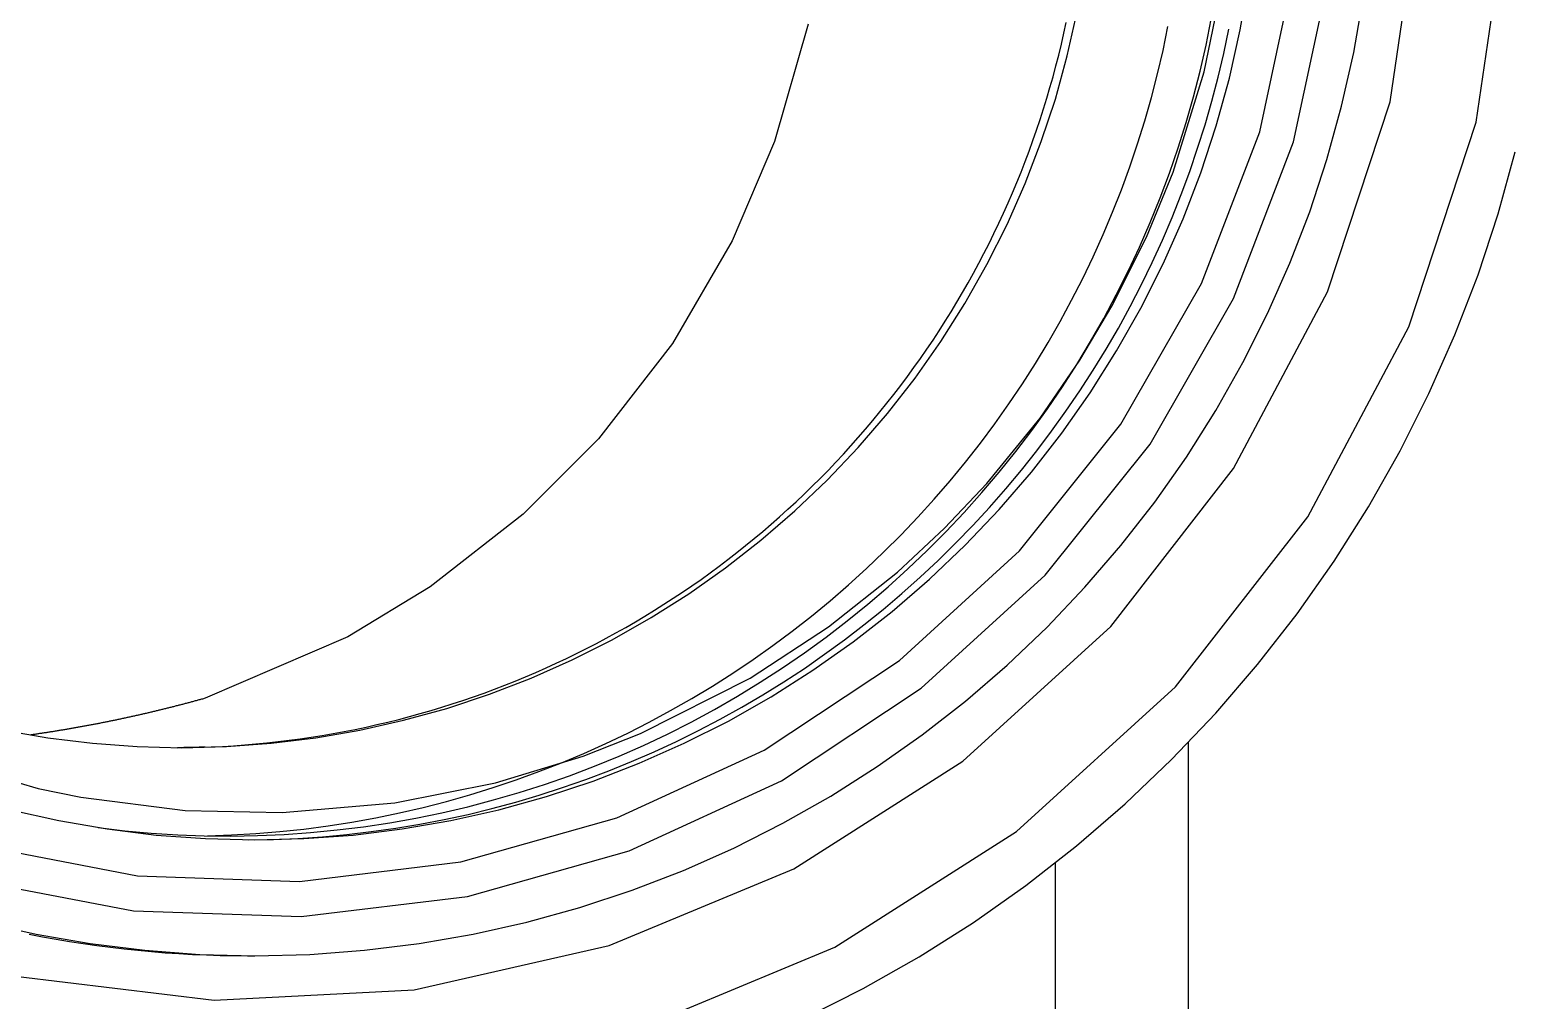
# Model space of a CAD drawing. Header units: millimetres. Extents: x -1292 to 2253, y 326 to 453.
# Drawn here: x 2097.41989 to 2097.45827, y 357.06936 to 357.09449 of the extents above; entities that cross this region are included whole.
import ezdxf

# ---------------------------------------------------------------- set-up
doc = ezdxf.new("R2010")
doc.units = ezdxf.units.MM
doc.header["$LTSCALE"] = 0.5
doc.layers.add('Esgoto', color=5, linetype='ByLayer')

msp = doc.modelspace()

# ---------------------------------------------------------------- linework, layer by layer
at = {"layer": 'Esgoto', "color": 2}
for p, q in [((2097.455129, 357.092623), (2097.455883, 357.09775)), ((2097.457356, 357.092097), (2097.458167, 357.097613)), ((2097.451749, 357.091846), (2097.452628, 357.095956)), ((2097.450308, 357.093399), (2097.450744, 357.095519)), ((2097.451245, 357.094483), (2097.451463, 357.095743)), ((2097.452624, 357.091586), (2097.453533, 357.095834)), ((2097.454184, 357.093898), (2097.454428, 357.095303)), ((2097.446766, 357.093815), (2097.44702, 357.094949)), ((2097.450359, 357.094091), (2097.450496, 357.094767)), ((2097.440053, 357.094636), (2097.439186, 357.091592)), ((2097.446612, 357.094115), (2097.446677, 357.094397)), ((2097.446677, 357.094397), (2097.446738, 357.09468)), ((2097.449246, 357.093956), (2097.449374, 357.094571)), ((2097.450818, 357.093878), (2097.45095, 357.094501)), ((2097.450965, 357.093236), (2097.451245, 357.094483)), ((2097.446544, 357.093834), (2097.446612, 357.094115)), ((2097.450205, 357.093419), (2097.450359, 357.094091)), ((2097.446457, 357.092696), (2097.446766, 357.093815)), ((2097.446472, 357.093553), (2097.446544, 357.093834)), ((2097.449103, 357.093345), (2097.449246, 357.093956)), ((2097.450672, 357.093258), (2097.450818, 357.093878)), ((2097.453872, 357.092507), (2097.454184, 357.093898)), ((2097.446318, 357.092995), (2097.446397, 357.093274)), ((2097.446397, 357.093274), (2097.446472, 357.093553)), ((2097.448945, 357.092737), (2097.449103, 357.093345)), ((2097.449506, 357.090799), (2097.450308, 357.093399)), ((2097.450033, 357.092752), (2097.450205, 357.093419)), ((2097.45051, 357.092642), (2097.450672, 357.093258)), ((2097.450624, 357.092003), (2097.450965, 357.093236)), ((2097.446236, 357.092718), (2097.446318, 357.092995)), ((2097.446062, 357.092165), (2097.446151, 357.092441)), ((2097.446093, 357.091593), (2097.446457, 357.092696)), ((2097.446151, 357.092441), (2097.446236, 357.092718)), ((2097.448773, 357.092133), (2097.448945, 357.092737)), ((2097.449844, 357.092089), (2097.450033, 357.092752)), ((2097.450334, 357.09203), (2097.45051, 357.092642)), ((2097.453492, 357.091132), (2097.453872, 357.092507)), ((2097.45351, 357.0877), (2097.455129, 357.092623)), ((2097.44597, 357.091891), (2097.446062, 357.092165)), ((2097.448586, 357.091533), (2097.448773, 357.092133)), ((2097.449636, 357.091431), (2097.449844, 357.092089)), ((2097.455615, 357.086802), (2097.457356, 357.092097)), ((2097.445875, 357.091618), (2097.44597, 357.091891)), ((2097.450142, 357.091422), (2097.450334, 357.09203)), ((2097.450223, 357.090789), (2097.450624, 357.092003)), ((2097.450246, 357.087921), (2097.451749, 357.091846)), ((2097.439186, 357.091592), (2097.438089, 357.089028)), ((2097.445674, 357.091075), (2097.445776, 357.091346)), ((2097.445675, 357.090509), (2097.446093, 357.091593)), ((2097.445776, 357.091346), (2097.445875, 357.091618)), ((2097.448384, 357.090938), (2097.448586, 357.091533)), ((2097.449412, 357.09078), (2097.449636, 357.091431)), ((2097.449936, 357.090819), (2097.450142, 357.091422)), ((2097.45107, 357.08753), (2097.452624, 357.091586)), ((2097.457926, 357.089725), (2097.458369, 357.091328)), ((2097.445568, 357.090805), (2097.445674, 357.091075)), ((2097.448168, 357.090348), (2097.448384, 357.090938)), ((2097.453045, 357.089779), (2097.453492, 357.091132)), ((2097.445205, 357.089447), (2097.445675, 357.090509)), ((2097.445348, 357.09027), (2097.44546, 357.090537)), ((2097.44546, 357.090537), (2097.445568, 357.090805)), ((2097.448818, 357.08912), (2097.449506, 357.090799)), ((2097.44917, 357.090134), (2097.449412, 357.09078)), ((2097.449715, 357.090222), (2097.449936, 357.090819)), ((2097.449764, 357.089596), (2097.450223, 357.090789)), ((2097.445232, 357.090005), (2097.445348, 357.09027)), ((2097.447938, 357.089764), (2097.448168, 357.090348)), ((2097.448911, 357.089495), (2097.44917, 357.090134)), ((2097.449479, 357.08963), (2097.449715, 357.090222)), ((2097.444992, 357.089478), (2097.445114, 357.089741)), ((2097.445114, 357.089741), (2097.445232, 357.090005)), ((2097.447694, 357.089185), (2097.447938, 357.089764)), ((2097.452533, 357.088448), (2097.453045, 357.089779)), ((2097.444683, 357.08841), (2097.445205, 357.089447)), ((2097.444867, 357.089217), (2097.444992, 357.089478)), ((2097.448635, 357.088863), (2097.448911, 357.089495)), ((2097.449229, 357.089044), (2097.449479, 357.08963)), ((2097.449246, 357.088427), (2097.449764, 357.089596)), ((2097.457405, 357.088145), (2097.457926, 357.089725)), ((2097.438089, 357.089028), (2097.436538, 357.08637)), ((2097.444739, 357.088957), (2097.444867, 357.089217)), ((2097.447436, 357.088613), (2097.447694, 357.089185)), ((2097.447923, 357.087334), (2097.448818, 357.08912)), ((2097.448965, 357.088465), (2097.449229, 357.089044)), ((2097.444474, 357.088443), (2097.444608, 357.0887)), ((2097.444608, 357.0887), (2097.444739, 357.088957)), ((2097.447165, 357.088046), (2097.447436, 357.088613)), ((2097.448343, 357.088239), (2097.448635, 357.088863)), ((2097.444111, 357.087399), (2097.444683, 357.08841)), ((2097.444336, 357.088189), (2097.444474, 357.088443)), ((2097.448034, 357.087623), (2097.448343, 357.088239)), ((2097.448672, 357.087285), (2097.449246, 357.088427)), ((2097.448687, 357.087892), (2097.448965, 357.088465)), ((2097.451955, 357.087145), (2097.452533, 357.088448)), ((2097.444052, 357.087684), (2097.444196, 357.087936)), ((2097.444196, 357.087936), (2097.444336, 357.088189)), ((2097.446879, 357.087487), (2097.447165, 357.088046)), ((2097.448155, 357.084275), (2097.450246, 357.087921)), ((2097.448395, 357.087326), (2097.448687, 357.087892)), ((2097.456806, 357.086592), (2097.457405, 357.088145)), ((2097.443756, 357.087187), (2097.443905, 357.087435)), ((2097.443905, 357.087435), (2097.444052, 357.087684)), ((2097.446581, 357.086935), (2097.446879, 357.087487)), ((2097.447709, 357.087015), (2097.448034, 357.087623)), ((2097.448909, 357.083761), (2097.45107, 357.08753)), ((2097.451075, 357.083126), (2097.45351, 357.0877)), ((2097.44349, 357.086418), (2097.444111, 357.087399)), ((2097.443603, 357.086942), (2097.443756, 357.087187)), ((2097.44709, 357.085931), (2097.447923, 357.087334)), ((2097.448042, 357.086173), (2097.448672, 357.087285)), ((2097.448089, 357.086767), (2097.448395, 357.087326)), ((2097.451315, 357.085871), (2097.451955, 357.087145)), ((2097.443288, 357.086456), (2097.443447, 357.086698)), ((2097.443447, 357.086698), (2097.443603, 357.086942)), ((2097.446268, 357.08639), (2097.446581, 357.086935)), ((2097.447368, 357.086416), (2097.447709, 357.087015)), ((2097.447769, 357.086216), (2097.448089, 357.086767)), ((2097.452995, 357.081881), (2097.455615, 357.086802)), ((2097.436538, 357.08637), (2097.434622, 357.0839)), ((2097.442822, 357.085468), (2097.44349, 357.086418)), ((2097.443127, 357.086216), (2097.443288, 357.086456)), ((2097.445943, 357.085852), (2097.446268, 357.08639)), ((2097.447011, 357.085826), (2097.447368, 357.086416)), ((2097.456133, 357.085071), (2097.456806, 357.086592)), ((2097.442795, 357.085742), (2097.442962, 357.085978)), ((2097.442962, 357.085978), (2097.443127, 357.086216)), ((2097.44606, 357.084437), (2097.44709, 357.085931)), ((2097.447359, 357.085093), (2097.448042, 357.086173)), ((2097.447437, 357.085673), (2097.447769, 357.086216)), ((2097.442624, 357.085508), (2097.442795, 357.085742)), ((2097.445605, 357.085323), (2097.445943, 357.085852)), ((2097.446639, 357.085246), (2097.447011, 357.085826)), ((2097.447091, 357.085138), (2097.447437, 357.085673)), ((2097.450613, 357.08463), (2097.451315, 357.085871)), ((2097.442108, 357.084553), (2097.442822, 357.085468)), ((2097.442275, 357.085046), (2097.442451, 357.085276)), ((2097.442451, 357.085276), (2097.442624, 357.085508)), ((2097.445255, 357.084802), (2097.445605, 357.085323)), ((2097.446251, 357.084677), (2097.446639, 357.085246)), ((2097.446732, 357.084612), (2097.447091, 357.085138)), ((2097.441915, 357.084594), (2097.442096, 357.084819)), ((2097.442096, 357.084819), (2097.442275, 357.085046)), ((2097.444891, 357.08429), (2097.445255, 357.084802)), ((2097.446623, 357.084047), (2097.447359, 357.085093)), ((2097.455385, 357.083585), (2097.456133, 357.085071)), ((2097.44135, 357.083673), (2097.442108, 357.084553)), ((2097.441543, 357.08415), (2097.44173, 357.084371)), ((2097.44173, 357.084371), (2097.441915, 357.084594)), ((2097.444681, 357.08274), (2097.44606, 357.084437)), ((2097.445849, 357.084117), (2097.446251, 357.084677)), ((2097.44636, 357.084095), (2097.446732, 357.084612)), ((2097.449851, 357.083426), (2097.450613, 357.08463)), ((2097.441354, 357.083931), (2097.441543, 357.08415)), ((2097.444516, 357.083787), (2097.444891, 357.08429)), ((2097.445431, 357.083569), (2097.445849, 357.084117)), ((2097.445526, 357.080996), (2097.448155, 357.084275)), ((2097.445837, 357.083039), (2097.446623, 357.084047)), ((2097.445976, 357.083587), (2097.44636, 357.084095)), ((2097.434622, 357.0839), (2097.432671, 357.081947)), ((2097.44055, 357.082832), (2097.44135, 357.083673)), ((2097.440966, 357.083501), (2097.441161, 357.083715)), ((2097.441161, 357.083715), (2097.441354, 357.083931)), ((2097.444128, 357.083293), (2097.444516, 357.083787)), ((2097.446192, 357.080372), (2097.448909, 357.083761)), ((2097.440569, 357.083081), (2097.440769, 357.08329)), ((2097.440769, 357.08329), (2097.440966, 357.083501)), ((2097.443729, 357.082808), (2097.444128, 357.083293)), ((2097.445, 357.083032), (2097.445431, 357.083569)), ((2097.445579, 357.083089), (2097.445976, 357.083587)), ((2097.44903, 357.08226), (2097.449851, 357.083426)), ((2097.454566, 357.082137), (2097.455385, 357.083585)), ((2097.43971, 357.082031), (2097.44055, 357.082832)), ((2097.440161, 357.082671), (2097.440366, 357.082875)), ((2097.440366, 357.082875), (2097.440569, 357.083081)), ((2097.444554, 357.082506), (2097.445, 357.083032)), ((2097.445003, 357.082071), (2097.445837, 357.083039)), ((2097.445171, 357.0826), (2097.445579, 357.083089)), ((2097.447893, 357.079036), (2097.451075, 357.083126)), ((2097.439743, 357.082271), (2097.439953, 357.082469)), ((2097.439953, 357.082469), (2097.440161, 357.082671)), ((2097.443318, 357.082333), (2097.443729, 357.082808)), ((2097.443587, 357.081583), (2097.444681, 357.08274)), ((2097.444094, 357.081993), (2097.444554, 357.082506)), ((2097.44475, 357.082122), (2097.445171, 357.0826)), ((2097.439315, 357.081881), (2097.43953, 357.082074)), ((2097.43953, 357.082074), (2097.439743, 357.082271)), ((2097.442896, 357.081869), (2097.443318, 357.082333)), ((2097.444122, 357.081145), (2097.445003, 357.082071)), ((2097.444318, 357.081654), (2097.44475, 357.082122)), ((2097.448154, 357.081136), (2097.44903, 357.08226)), ((2097.453677, 357.080731), (2097.454566, 357.082137)), ((2097.432671, 357.081947), (2097.430265, 357.080069)), ((2097.438831, 357.081272), (2097.43971, 357.082031)), ((2097.438878, 357.081501), (2097.439098, 357.08169)), ((2097.439098, 357.08169), (2097.439315, 357.081881)), ((2097.442462, 357.081415), (2097.442896, 357.081869)), ((2097.443621, 357.081492), (2097.444094, 357.081993)), ((2097.449572, 357.077481), (2097.452995, 357.081881)), ((2097.438432, 357.081133), (2097.438657, 357.081316)), ((2097.438657, 357.081316), (2097.438878, 357.081501)), ((2097.442018, 357.080971), (2097.442462, 357.081415)), ((2097.442368, 357.080449), (2097.443587, 357.081583)), ((2097.443135, 357.081003), (2097.443621, 357.081492)), ((2097.443875, 357.081197), (2097.444318, 357.081654)), ((2097.437916, 357.080558), (2097.438831, 357.081272)), ((2097.437978, 357.080775), (2097.438206, 357.080953)), ((2097.438206, 357.080953), (2097.438432, 357.081133)), ((2097.441563, 357.080538), (2097.442018, 357.080971)), ((2097.442423, 357.078161), (2097.445526, 357.080996)), ((2097.442636, 357.080528), (2097.443135, 357.081003)), ((2097.443197, 357.080263), (2097.444122, 357.081145)), ((2097.443421, 357.080751), (2097.443875, 357.081197)), ((2097.447224, 357.080056), (2097.448154, 357.081136)), ((2097.436968, 357.079889), (2097.437916, 357.080558)), ((2097.437514, 357.080429), (2097.437747, 357.080601)), ((2097.437747, 357.080601), (2097.437978, 357.080775)), ((2097.441098, 357.080117), (2097.441563, 357.080538)), ((2097.442124, 357.080066), (2097.442636, 357.080528)), ((2097.442956, 357.080316), (2097.443421, 357.080751)), ((2097.45272, 357.079371), (2097.453677, 357.080731)), ((2097.437042, 357.080094), (2097.437279, 357.08026)), ((2097.437279, 357.08026), (2097.437514, 357.080429)), ((2097.440583, 357.07903), (2097.442368, 357.080449)), ((2097.44223, 357.079428), (2097.443197, 357.080263)), ((2097.44248, 357.079892), (2097.442956, 357.080316)), ((2097.442984, 357.077442), (2097.446192, 357.080372)), ((2097.430265, 357.080069), (2097.428132, 357.078775)), ((2097.435987, 357.079268), (2097.436968, 357.079889)), ((2097.43632, 357.079614), (2097.436562, 357.079771)), ((2097.436562, 357.079771), (2097.436803, 357.079931)), ((2097.436803, 357.079931), (2097.437042, 357.080094)), ((2097.440622, 357.079707), (2097.441098, 357.080117)), ((2097.441601, 357.079618), (2097.442124, 357.080066)), ((2097.441995, 357.079481), (2097.44248, 357.079892)), ((2097.446241, 357.079024), (2097.447224, 357.080056)), ((2097.435828, 357.079309), (2097.436075, 357.07946)), ((2097.436075, 357.07946), (2097.43632, 357.079614)), ((2097.440137, 357.079308), (2097.440622, 357.079707)), ((2097.441065, 357.079184), (2097.441601, 357.079618)), ((2097.441223, 357.078642), (2097.44223, 357.079428)), ((2097.441499, 357.079081), (2097.441995, 357.079481)), ((2097.434978, 357.078695), (2097.435987, 357.079268)), ((2097.435077, 357.078873), (2097.435329, 357.079015)), ((2097.435329, 357.079015), (2097.43558, 357.07916)), ((2097.43558, 357.07916), (2097.435828, 357.079309)), ((2097.438553, 357.077704), (2097.440583, 357.07903)), ((2097.439643, 357.078921), (2097.440137, 357.079308)), ((2097.440519, 357.078765), (2097.441065, 357.079184)), ((2097.440994, 357.078693), (2097.441499, 357.079081)), ((2097.444059, 357.075549), (2097.447893, 357.079036)), ((2097.44521, 357.078041), (2097.446241, 357.079024)), ((2097.451697, 357.078059), (2097.45272, 357.079371)), ((2097.428132, 357.078775), (2097.424436, 357.077182)), ((2097.433941, 357.078173), (2097.434978, 357.078695)), ((2097.434568, 357.078599), (2097.434824, 357.078734)), ((2097.434824, 357.078734), (2097.435077, 357.078873)), ((2097.439139, 357.078547), (2097.439643, 357.078921)), ((2097.439961, 357.07836), (2097.440519, 357.078765)), ((2097.440178, 357.077905), (2097.441223, 357.078642)), ((2097.440479, 357.078319), (2097.440994, 357.078693)), ((2097.433792, 357.07821), (2097.434053, 357.078336)), ((2097.434053, 357.078336), (2097.434311, 357.078466)), ((2097.434311, 357.078466), (2097.434568, 357.078599)), ((2097.438626, 357.078185), (2097.439139, 357.078547)), ((2097.439393, 357.07797), (2097.439961, 357.07836)), ((2097.439956, 357.077956), (2097.440479, 357.078319)), ((2097.432737, 357.077737), (2097.433003, 357.07785)), ((2097.43288, 357.077702), (2097.433941, 357.078173)), ((2097.433003, 357.07785), (2097.433268, 357.077967)), ((2097.433268, 357.077967), (2097.433531, 357.078087)), ((2097.433531, 357.078087), (2097.433792, 357.07821)), ((2097.438105, 357.077835), (2097.438626, 357.078185)), ((2097.438815, 357.077596), (2097.439393, 357.07797)), ((2097.438919, 357.07584), (2097.442423, 357.078161)), ((2097.439099, 357.077221), (2097.440178, 357.077905)), ((2097.439424, 357.077607), (2097.439956, 357.077956)), ((2097.444131, 357.077109), (2097.44521, 357.078041)), ((2097.450611, 357.076799), (2097.451697, 357.078059)), ((2097.431798, 357.077284), (2097.43288, 357.077702)), ((2097.431931, 357.077416), (2097.432201, 357.07752)), ((2097.432201, 357.07752), (2097.432469, 357.077627)), ((2097.432469, 357.077627), (2097.432737, 357.077737)), ((2097.435712, 357.076268), (2097.438553, 357.077704)), ((2097.437038, 357.077174), (2097.437575, 357.077498)), ((2097.437575, 357.077498), (2097.438105, 357.077835)), ((2097.438227, 357.077236), (2097.438815, 357.077596)), ((2097.438883, 357.077271), (2097.439424, 357.077607)), ((2097.445448, 357.07373), (2097.449572, 357.077481)), ((2097.424038, 357.077073), (2097.424015, 357.077067)), ((2097.424062, 357.077079), (2097.424038, 357.077073)), ((2097.424085, 357.077086), (2097.424062, 357.077079)), ((2097.424109, 357.077092), (2097.424085, 357.077086)), ((2097.424132, 357.077098), (2097.424109, 357.077092)), ((2097.424155, 357.077105), (2097.424132, 357.077098)), ((2097.424179, 357.077111), (2097.424155, 357.077105)), ((2097.424202, 357.077117), (2097.424179, 357.077111)), ((2097.424226, 357.077124), (2097.424202, 357.077117)), ((2097.424249, 357.07713), (2097.424226, 357.077124)), ((2097.424272, 357.077137), (2097.424249, 357.07713)), ((2097.424296, 357.077143), (2097.424272, 357.077137)), ((2097.424319, 357.077149), (2097.424296, 357.077143)), ((2097.424342, 357.077156), (2097.424319, 357.077149)), ((2097.424366, 357.077162), (2097.424342, 357.077156)), ((2097.424389, 357.077169), (2097.424366, 357.077162)), ((2097.424412, 357.077175), (2097.424389, 357.077169)), ((2097.424436, 357.077182), (2097.424412, 357.077175)), ((2097.430696, 357.07692), (2097.431798, 357.077284)), ((2097.430838, 357.077035), (2097.431113, 357.077126)), ((2097.431113, 357.077126), (2097.431387, 357.077219)), ((2097.431387, 357.077219), (2097.431659, 357.077316)), ((2097.431659, 357.077316), (2097.431931, 357.077416)), ((2097.436492, 357.076863), (2097.437038, 357.077174)), ((2097.43763, 357.076893), (2097.438227, 357.077236)), ((2097.437988, 357.076591), (2097.439099, 357.077221)), ((2097.438334, 357.076948), (2097.438883, 357.077271)), ((2097.439363, 357.075042), (2097.442984, 357.077442)), ((2097.443008, 357.076232), (2097.444131, 357.077109)), ((2097.42246, 357.076689), (2097.422437, 357.076684)), ((2097.422484, 357.076694), (2097.42246, 357.076689)), ((2097.422508, 357.076699), (2097.422484, 357.076694)), ((2097.422531, 357.076705), (2097.422508, 357.076699)), ((2097.422555, 357.07671), (2097.422531, 357.076705)), ((2097.422579, 357.076715), (2097.422555, 357.07671)), ((2097.422602, 357.07672), (2097.422579, 357.076715)), ((2097.422626, 357.076726), (2097.422602, 357.07672)), ((2097.42265, 357.076731), (2097.422626, 357.076726)), ((2097.422673, 357.076736), (2097.42265, 357.076731)), ((2097.422697, 357.076742), (2097.422673, 357.076736)), ((2097.422721, 357.076747), (2097.422697, 357.076742)), ((2097.422744, 357.076752), (2097.422721, 357.076747)), ((2097.422768, 357.076758), (2097.422744, 357.076752)), ((2097.422792, 357.076763), (2097.422768, 357.076758)), ((2097.422815, 357.076769), (2097.422792, 357.076763)), ((2097.422839, 357.076774), (2097.422815, 357.076769)), ((2097.422863, 357.076779), (2097.422839, 357.076774)), ((2097.422886, 357.076785), (2097.422863, 357.076779)), ((2097.42291, 357.07679), (2097.422886, 357.076785)), ((2097.422933, 357.076796), (2097.42291, 357.07679)), ((2097.422957, 357.076801), (2097.422933, 357.076796)), ((2097.422981, 357.076807), (2097.422957, 357.076801)), ((2097.423004, 357.076813), (2097.422981, 357.076807)), ((2097.423028, 357.076818), (2097.423004, 357.076813)), ((2097.423051, 357.076824), (2097.423028, 357.076818)), ((2097.423075, 357.076829), (2097.423051, 357.076824)), ((2097.423099, 357.076835), (2097.423075, 357.076829)), ((2097.423122, 357.076841), (2097.423099, 357.076835)), ((2097.423146, 357.076846), (2097.423122, 357.076841)), ((2097.423169, 357.076852), (2097.423146, 357.076846)), ((2097.423193, 357.076858), (2097.423169, 357.076852)), ((2097.423216, 357.076863), (2097.423193, 357.076858)), ((2097.42324, 357.076869), (2097.423216, 357.076863)), ((2097.423264, 357.076875), (2097.42324, 357.076869)), ((2097.423287, 357.07688), (2097.423264, 357.076875)), ((2097.423311, 357.076886), (2097.423287, 357.07688)), ((2097.423334, 357.076892), (2097.423311, 357.076886)), ((2097.423358, 357.076898), (2097.423334, 357.076892)), ((2097.423381, 357.076904), (2097.423358, 357.076898)), ((2097.423405, 357.076909), (2097.423381, 357.076904)), ((2097.423428, 357.076915), (2097.423405, 357.076909)), ((2097.423452, 357.076921), (2097.423428, 357.076915)), ((2097.423475, 357.076927), (2097.423452, 357.076921)), ((2097.423499, 357.076933), (2097.423475, 357.076927)), ((2097.423522, 357.076939), (2097.423499, 357.076933)), ((2097.423546, 357.076945), (2097.423522, 357.076939)), ((2097.423569, 357.076951), (2097.423546, 357.076945)), ((2097.423593, 357.076957), (2097.423569, 357.076951)), ((2097.423616, 357.076963), (2097.423593, 357.076957)), ((2097.42364, 357.076969), (2097.423616, 357.076963)), ((2097.423663, 357.076975), (2097.42364, 357.076969)), ((2097.423687, 357.076981), (2097.423663, 357.076975)), ((2097.42371, 357.076987), (2097.423687, 357.076981)), ((2097.423734, 357.076993), (2097.42371, 357.076987)), ((2097.423757, 357.076999), (2097.423734, 357.076993)), ((2097.423781, 357.077005), (2097.423757, 357.076999)), ((2097.423804, 357.077011), (2097.423781, 357.077005)), ((2097.423828, 357.077017), (2097.423804, 357.077011)), ((2097.423851, 357.077023), (2097.423828, 357.077017)), ((2097.423875, 357.077029), (2097.423851, 357.077023)), ((2097.423898, 357.077036), (2097.423875, 357.077029)), ((2097.423921, 357.077042), (2097.423898, 357.077036)), ((2097.423945, 357.077048), (2097.423921, 357.077042)), ((2097.423968, 357.077054), (2097.423945, 357.077048)), ((2097.423992, 357.07706), (2097.423968, 357.077054)), ((2097.424015, 357.077067), (2097.423992, 357.07706)), ((2097.429449, 357.076635), (2097.429729, 357.076708)), ((2097.429577, 357.07661), (2097.430696, 357.07692)), ((2097.429729, 357.076708), (2097.430008, 357.076785)), ((2097.430008, 357.076785), (2097.430286, 357.076865)), ((2097.430286, 357.076865), (2097.430563, 357.076949)), ((2097.430563, 357.076949), (2097.430838, 357.077035)), ((2097.43594, 357.076565), (2097.436492, 357.076863)), ((2097.437024, 357.076566), (2097.43763, 357.076893)), ((2097.437778, 357.076639), (2097.438334, 357.076948)), ((2097.449465, 357.075594), (2097.450611, 357.076799)), ((2097.419221, 357.076356), (2097.420364, 357.076157)), ((2097.42041, 357.076305), (2097.420386, 357.076301)), ((2097.420434, 357.076308), (2097.42041, 357.076305)), ((2097.420458, 357.076312), (2097.420434, 357.076308)), ((2097.420482, 357.076316), (2097.420458, 357.076312)), ((2097.420506, 357.07632), (2097.420482, 357.076316)), ((2097.420529, 357.076324), (2097.420506, 357.07632)), ((2097.420553, 357.076328), (2097.420529, 357.076324)), ((2097.420577, 357.076331), (2097.420553, 357.076328)), ((2097.420601, 357.076335), (2097.420577, 357.076331)), ((2097.420625, 357.076339), (2097.420601, 357.076335)), ((2097.420649, 357.076343), (2097.420625, 357.076339)), ((2097.420673, 357.076347), (2097.420649, 357.076343)), ((2097.420697, 357.076351), (2097.420673, 357.076347)), ((2097.420721, 357.076355), (2097.420697, 357.076351)), ((2097.420745, 357.076359), (2097.420721, 357.076355)), ((2097.420769, 357.076363), (2097.420745, 357.076359)), ((2097.420793, 357.076367), (2097.420769, 357.076363)), ((2097.420817, 357.076371), (2097.420793, 357.076367)), ((2097.420841, 357.076375), (2097.420817, 357.076371)), ((2097.420865, 357.076379), (2097.420841, 357.076375)), ((2097.420889, 357.076383), (2097.420865, 357.076379)), ((2097.420912, 357.076387), (2097.420889, 357.076383)), ((2097.420936, 357.076391), (2097.420912, 357.076387)), ((2097.42096, 357.076395), (2097.420936, 357.076391)), ((2097.420984, 357.0764), (2097.42096, 357.076395)), ((2097.421008, 357.076404), (2097.420984, 357.0764)), ((2097.421032, 357.076408), (2097.421008, 357.076404)), ((2097.421056, 357.076412), (2097.421032, 357.076408)), ((2097.42108, 357.076416), (2097.421056, 357.076412)), ((2097.421104, 357.076421), (2097.42108, 357.076416)), ((2097.421128, 357.076425), (2097.421104, 357.076421)), ((2097.421151, 357.076429), (2097.421128, 357.076425)), ((2097.421175, 357.076433), (2097.421151, 357.076429)), ((2097.421199, 357.076438), (2097.421175, 357.076433)), ((2097.421223, 357.076442), (2097.421199, 357.076438)), ((2097.421247, 357.076446), (2097.421223, 357.076442)), ((2097.421271, 357.076451), (2097.421247, 357.076446)), ((2097.421295, 357.076455), (2097.421271, 357.076451)), ((2097.421319, 357.076459), (2097.421295, 357.076455)), ((2097.421342, 357.076464), (2097.421319, 357.076459)), ((2097.421366, 357.076468), (2097.421342, 357.076464)), ((2097.42139, 357.076473), (2097.421366, 357.076468)), ((2097.421414, 357.076477), (2097.42139, 357.076473)), ((2097.421438, 357.076481), (2097.421414, 357.076477)), ((2097.421462, 357.076486), (2097.421438, 357.076481)), ((2097.421486, 357.07649), (2097.421462, 357.076486)), ((2097.421509, 357.076495), (2097.421486, 357.07649)), ((2097.421533, 357.076499), (2097.421509, 357.076495)), ((2097.421557, 357.076504), (2097.421533, 357.076499)), ((2097.421581, 357.076509), (2097.421557, 357.076504)), ((2097.421605, 357.076513), (2097.421581, 357.076509)), ((2097.421629, 357.076518), (2097.421605, 357.076513)), ((2097.421652, 357.076522), (2097.421629, 357.076518)), ((2097.421676, 357.076527), (2097.421652, 357.076522)), ((2097.4217, 357.076532), (2097.421676, 357.076527)), ((2097.421724, 357.076536), (2097.4217, 357.076532)), ((2097.421748, 357.076541), (2097.421724, 357.076536)), ((2097.421771, 357.076546), (2097.421748, 357.076541)), ((2097.421795, 357.07655), (2097.421771, 357.076546)), ((2097.421819, 357.076555), (2097.421795, 357.07655)), ((2097.421843, 357.07656), (2097.421819, 357.076555)), ((2097.421867, 357.076565), (2097.421843, 357.07656)), ((2097.42189, 357.076569), (2097.421867, 357.076565)), ((2097.421914, 357.076574), (2097.42189, 357.076569)), ((2097.421938, 357.076579), (2097.421914, 357.076574)), ((2097.421962, 357.076584), (2097.421938, 357.076579)), ((2097.421986, 357.076589), (2097.421962, 357.076584)), ((2097.422009, 357.076593), (2097.421986, 357.076589)), ((2097.422033, 357.076598), (2097.422009, 357.076593)), ((2097.422057, 357.076603), (2097.422033, 357.076598)), ((2097.422081, 357.076608), (2097.422057, 357.076603)), ((2097.422104, 357.076613), (2097.422081, 357.076608)), ((2097.422128, 357.076618), (2097.422104, 357.076613)), ((2097.422152, 357.076623), (2097.422128, 357.076618)), ((2097.422176, 357.076628), (2097.422152, 357.076623)), ((2097.422199, 357.076633), (2097.422176, 357.076628)), ((2097.422223, 357.076638), (2097.422199, 357.076633)), ((2097.422247, 357.076643), (2097.422223, 357.076638)), ((2097.422271, 357.076648), (2097.422247, 357.076643)), ((2097.422294, 357.076653), (2097.422271, 357.076648)), ((2097.422318, 357.076658), (2097.422294, 357.076653)), ((2097.422342, 357.076663), (2097.422318, 357.076658)), ((2097.422365, 357.076668), (2097.422342, 357.076663)), ((2097.422389, 357.076674), (2097.422365, 357.076668)), ((2097.422413, 357.076679), (2097.422389, 357.076674)), ((2097.422437, 357.076684), (2097.422413, 357.076679)), ((2097.427302, 357.076157), (2097.428445, 357.076356)), ((2097.427754, 357.076268), (2097.428038, 357.07632)), ((2097.428038, 357.07632), (2097.428322, 357.076376)), ((2097.428322, 357.076376), (2097.428605, 357.076436)), ((2097.428445, 357.076356), (2097.429577, 357.07661)), ((2097.428605, 357.076436), (2097.428887, 357.076499)), ((2097.428887, 357.076499), (2097.429169, 357.076565)), ((2097.429169, 357.076565), (2097.429449, 357.076635)), ((2097.43538, 357.076281), (2097.43594, 357.076565)), ((2097.436409, 357.076255), (2097.437024, 357.076566)), ((2097.436643, 357.076061), (2097.437214, 357.076343)), ((2097.436847, 357.076016), (2097.437988, 357.076591)), ((2097.437214, 357.076343), (2097.437778, 357.076639)), ((2097.41993, 357.076233), (2097.419906, 357.07623)), ((2097.419954, 357.076237), (2097.41993, 357.076233)), ((2097.419978, 357.07624), (2097.419954, 357.076237)), ((2097.420002, 357.076243), (2097.419978, 357.07624)), ((2097.420026, 357.076247), (2097.420002, 357.076243)), ((2097.42005, 357.07625), (2097.420026, 357.076247)), ((2097.420074, 357.076254), (2097.42005, 357.07625)), ((2097.420098, 357.076257), (2097.420074, 357.076254)), ((2097.420122, 357.076261), (2097.420098, 357.076257)), ((2097.420146, 357.076265), (2097.420122, 357.076261)), ((2097.42017, 357.076268), (2097.420146, 357.076265)), ((2097.420194, 357.076272), (2097.42017, 357.076268)), ((2097.420218, 357.076275), (2097.420194, 357.076272)), ((2097.420242, 357.076279), (2097.420218, 357.076275)), ((2097.420266, 357.076283), (2097.420242, 357.076279)), ((2097.42029, 357.076286), (2097.420266, 357.076283)), ((2097.420314, 357.07629), (2097.42029, 357.076286)), ((2097.420338, 357.076294), (2097.420314, 357.07629)), ((2097.420362, 357.076297), (2097.420338, 357.076294)), ((2097.420386, 357.076301), (2097.420362, 357.076297)), ((2097.420364, 357.076157), (2097.421516, 357.076015)), ((2097.421516, 357.076015), (2097.422673, 357.075929)), ((2097.422673, 357.075929), (2097.423833, 357.075901)), ((2097.423833, 357.075901), (2097.424993, 357.075929)), ((2097.424305, 357.075911), (2097.424594, 357.075922)), ((2097.424594, 357.075922), (2097.424883, 357.075935)), ((2097.424883, 357.075935), (2097.425171, 357.075953)), ((2097.424993, 357.075929), (2097.42615, 357.076015)), ((2097.425171, 357.075953), (2097.42546, 357.075974)), ((2097.42546, 357.075974), (2097.425748, 357.075998)), ((2097.425748, 357.075998), (2097.426036, 357.076026)), ((2097.426036, 357.076026), (2097.426323, 357.076058)), ((2097.42615, 357.076015), (2097.427302, 357.076157)), ((2097.426323, 357.076058), (2097.42661, 357.076093)), ((2097.42661, 357.076093), (2097.426897, 357.076131)), ((2097.426897, 357.076131), (2097.427183, 357.076173)), ((2097.427183, 357.076173), (2097.427469, 357.076219)), ((2097.427469, 357.076219), (2097.427754, 357.076268)), ((2097.43423, 357.075686), (2097.435712, 357.076268)), ((2097.434241, 357.075754), (2097.434814, 357.076011)), ((2097.434814, 357.076011), (2097.43538, 357.076281)), ((2097.435156, 357.075682), (2097.435786, 357.07596)), ((2097.435679, 357.075498), (2097.436847, 357.076016)), ((2097.435786, 357.07596), (2097.436409, 357.076255)), ((2097.436066, 357.075794), (2097.436643, 357.076061)), ((2097.441843, 357.075411), (2097.443008, 357.076232)), ((2097.4499, 357.076038), (2097.4499, 357.045315)), ((2097.417056, 357.075742), (2097.42011, 357.074844)), ((2097.42373, 357.075901), (2097.423724, 357.075901)), ((2097.423727, 357.075901), (2097.424016, 357.075904)), ((2097.423736, 357.075901), (2097.42373, 357.075901)), ((2097.423741, 357.075901), (2097.423736, 357.075901)), ((2097.423747, 357.075901), (2097.423741, 357.075901)), ((2097.423752, 357.075901), (2097.423747, 357.075901)), ((2097.423758, 357.075901), (2097.423752, 357.075901)), ((2097.423764, 357.075901), (2097.423758, 357.075901)), ((2097.423769, 357.075901), (2097.423764, 357.075901)), ((2097.423775, 357.075902), (2097.423769, 357.075901)), ((2097.42378, 357.075902), (2097.423775, 357.075902)), ((2097.423786, 357.075902), (2097.42378, 357.075902)), ((2097.423792, 357.075902), (2097.423786, 357.075902)), ((2097.423797, 357.075902), (2097.423792, 357.075902)), ((2097.423803, 357.075902), (2097.423797, 357.075902)), ((2097.423808, 357.075902), (2097.423803, 357.075902)), ((2097.423814, 357.075902), (2097.423808, 357.075902)), ((2097.42382, 357.075902), (2097.423814, 357.075902)), ((2097.423825, 357.075902), (2097.42382, 357.075902)), ((2097.423831, 357.075902), (2097.423825, 357.075902)), ((2097.423836, 357.075902), (2097.423831, 357.075902)), ((2097.423842, 357.075902), (2097.423836, 357.075902)), ((2097.423848, 357.075902), (2097.423842, 357.075902)), ((2097.423853, 357.075902), (2097.423848, 357.075902)), ((2097.423859, 357.075902), (2097.423853, 357.075902)), ((2097.423864, 357.075902), (2097.423859, 357.075902)), ((2097.42387, 357.075902), (2097.423864, 357.075902)), ((2097.423876, 357.075902), (2097.42387, 357.075902)), ((2097.423881, 357.075903), (2097.423876, 357.075902)), ((2097.423887, 357.075903), (2097.423881, 357.075903)), ((2097.423892, 357.075903), (2097.423887, 357.075903)), ((2097.423898, 357.075903), (2097.423892, 357.075903)), ((2097.423904, 357.075903), (2097.423898, 357.075903)), ((2097.423909, 357.075903), (2097.423904, 357.075903)), ((2097.423915, 357.075903), (2097.423909, 357.075903)), ((2097.42392, 357.075903), (2097.423915, 357.075903)), ((2097.423926, 357.075903), (2097.42392, 357.075903)), ((2097.423932, 357.075903), (2097.423926, 357.075903)), ((2097.423937, 357.075903), (2097.423932, 357.075903)), ((2097.423943, 357.075903), (2097.423937, 357.075903)), ((2097.423948, 357.075903), (2097.423943, 357.075903)), ((2097.423954, 357.075903), (2097.423948, 357.075903)), ((2097.42396, 357.075904), (2097.423954, 357.075903)), ((2097.423965, 357.075904), (2097.42396, 357.075904)), ((2097.423971, 357.075904), (2097.423965, 357.075904)), ((2097.423976, 357.075904), (2097.423971, 357.075904)), ((2097.423982, 357.075904), (2097.423976, 357.075904)), ((2097.423988, 357.075904), (2097.423982, 357.075904)), ((2097.423993, 357.075904), (2097.423988, 357.075904)), ((2097.423999, 357.075904), (2097.423993, 357.075904)), ((2097.424004, 357.075904), (2097.423999, 357.075904)), ((2097.42401, 357.075904), (2097.424004, 357.075904)), ((2097.424016, 357.075904), (2097.42401, 357.075904)), ((2097.424016, 357.075904), (2097.424305, 357.075911)), ((2097.424021, 357.075905), (2097.424016, 357.075904)), ((2097.424027, 357.075905), (2097.424021, 357.075905)), ((2097.424032, 357.075905), (2097.424027, 357.075905)), ((2097.424038, 357.075905), (2097.424032, 357.075905)), ((2097.424044, 357.075905), (2097.424038, 357.075905)), ((2097.424049, 357.075905), (2097.424044, 357.075905)), ((2097.424055, 357.075905), (2097.424049, 357.075905)), ((2097.42406, 357.075905), (2097.424055, 357.075905)), ((2097.424066, 357.075905), (2097.42406, 357.075905)), ((2097.424072, 357.075905), (2097.424066, 357.075905)), ((2097.424077, 357.075906), (2097.424072, 357.075905)), ((2097.424083, 357.075906), (2097.424077, 357.075906)), ((2097.424088, 357.075906), (2097.424083, 357.075906)), ((2097.424094, 357.075906), (2097.424088, 357.075906)), ((2097.4241, 357.075906), (2097.424094, 357.075906)), ((2097.424105, 357.075906), (2097.4241, 357.075906)), ((2097.424111, 357.075906), (2097.424105, 357.075906)), ((2097.424116, 357.075906), (2097.424111, 357.075906)), ((2097.424122, 357.075907), (2097.424116, 357.075906)), ((2097.424128, 357.075907), (2097.424122, 357.075907)), ((2097.424133, 357.075907), (2097.424128, 357.075907)), ((2097.424139, 357.075907), (2097.424133, 357.075907)), ((2097.424144, 357.075907), (2097.424139, 357.075907)), ((2097.42415, 357.075907), (2097.424144, 357.075907)), ((2097.424156, 357.075907), (2097.42415, 357.075907)), ((2097.424161, 357.075907), (2097.424156, 357.075907)), ((2097.424167, 357.075908), (2097.424161, 357.075907)), ((2097.424172, 357.075908), (2097.424167, 357.075908)), ((2097.424178, 357.075908), (2097.424172, 357.075908)), ((2097.424184, 357.075908), (2097.424178, 357.075908)), ((2097.424189, 357.075908), (2097.424184, 357.075908)), ((2097.424195, 357.075908), (2097.424189, 357.075908)), ((2097.4242, 357.075908), (2097.424195, 357.075908)), ((2097.424206, 357.075909), (2097.4242, 357.075908)), ((2097.424212, 357.075909), (2097.424206, 357.075909)), ((2097.424217, 357.075909), (2097.424212, 357.075909)), ((2097.424223, 357.075909), (2097.424217, 357.075909)), ((2097.424228, 357.075909), (2097.424223, 357.075909)), ((2097.424234, 357.075909), (2097.424228, 357.075909)), ((2097.42424, 357.075909), (2097.424234, 357.075909)), ((2097.424245, 357.07591), (2097.42424, 357.075909)), ((2097.424251, 357.07591), (2097.424245, 357.07591)), ((2097.424256, 357.07591), (2097.424251, 357.07591)), ((2097.424262, 357.07591), (2097.424256, 357.07591)), ((2097.424268, 357.07591), (2097.424262, 357.07591)), ((2097.424273, 357.07591), (2097.424268, 357.07591)), ((2097.424279, 357.07591), (2097.424273, 357.07591)), ((2097.424284, 357.075911), (2097.424279, 357.07591)), ((2097.42429, 357.075911), (2097.424284, 357.075911)), ((2097.424296, 357.075911), (2097.42429, 357.075911)), ((2097.424301, 357.075911), (2097.424296, 357.075911)), ((2097.424307, 357.075911), (2097.424301, 357.075911)), ((2097.424312, 357.075911), (2097.424307, 357.075911)), ((2097.424318, 357.075912), (2097.424312, 357.075911)), ((2097.424324, 357.075912), (2097.424318, 357.075912)), ((2097.424329, 357.075912), (2097.424324, 357.075912)), ((2097.424335, 357.075912), (2097.424329, 357.075912)), ((2097.42434, 357.075912), (2097.424335, 357.075912)), ((2097.424346, 357.075912), (2097.42434, 357.075912)), ((2097.424352, 357.075913), (2097.424346, 357.075912)), ((2097.424357, 357.075913), (2097.424352, 357.075913)), ((2097.424363, 357.075913), (2097.424357, 357.075913)), ((2097.424368, 357.075913), (2097.424363, 357.075913)), ((2097.424374, 357.075913), (2097.424368, 357.075913)), ((2097.42438, 357.075914), (2097.424374, 357.075913)), ((2097.424385, 357.075914), (2097.42438, 357.075914)), ((2097.424391, 357.075914), (2097.424385, 357.075914)), ((2097.424396, 357.075914), (2097.424391, 357.075914)), ((2097.424402, 357.075914), (2097.424396, 357.075914)), ((2097.424408, 357.075915), (2097.424402, 357.075914)), ((2097.424413, 357.075915), (2097.424408, 357.075915)), ((2097.424419, 357.075915), (2097.424413, 357.075915)), ((2097.424424, 357.075915), (2097.424419, 357.075915)), ((2097.42443, 357.075915), (2097.424424, 357.075915)), ((2097.424436, 357.075915), (2097.42443, 357.075915)), ((2097.431959, 357.074995), (2097.43423, 357.075686)), ((2097.433662, 357.075511), (2097.434241, 357.075754)), ((2097.434519, 357.075421), (2097.435156, 357.075682)), ((2097.434892, 357.075301), (2097.435482, 357.07554)), ((2097.435099, 357.074087), (2097.438919, 357.07584)), ((2097.435482, 357.07554), (2097.436066, 357.075794)), ((2097.439686, 357.072769), (2097.444059, 357.075549)), ((2097.448261, 357.074447), (2097.449465, 357.075594)), ((2097.432488, 357.075068), (2097.433078, 357.075283)), ((2097.433078, 357.075283), (2097.433662, 357.075511)), ((2097.433224, 357.07495), (2097.433875, 357.075177)), ((2097.433875, 357.075177), (2097.434519, 357.075421)), ((2097.434296, 357.075077), (2097.434892, 357.075301)), ((2097.434487, 357.075038), (2097.435679, 357.075498)), ((2097.44064, 357.074648), (2097.441843, 357.075411)), ((2097.42011, 357.074844), (2097.421219, 357.074618)), ((2097.42935, 357.074477), (2097.431959, 357.074995)), ((2097.431294, 357.074682), (2097.431893, 357.074868)), ((2097.431893, 357.074868), (2097.432488, 357.075068)), ((2097.432568, 357.07474), (2097.433224, 357.07495)), ((2097.433089, 357.074672), (2097.433695, 357.074867)), ((2097.433274, 357.074637), (2097.434487, 357.075038)), ((2097.433695, 357.074867), (2097.434296, 357.075077)), ((2097.435415, 357.07323), (2097.439363, 357.075042)), ((2097.421219, 357.074618), (2097.423919, 357.074279)), ((2097.426434, 357.074225), (2097.42935, 357.074477)), ((2097.430082, 357.074355), (2097.43069, 357.074511)), ((2097.43069, 357.074511), (2097.431294, 357.074682)), ((2097.43124, 357.074374), (2097.431906, 357.074548)), ((2097.431864, 357.074326), (2097.432479, 357.074491)), ((2097.431906, 357.074548), (2097.432568, 357.07474)), ((2097.432043, 357.074296), (2097.433274, 357.074637)), ((2097.432479, 357.074491), (2097.433089, 357.074672)), ((2097.4394, 357.073945), (2097.44064, 357.074648)), ((2097.447002, 357.07336), (2097.448261, 357.074447)), ((2097.419396, 357.074296), (2097.420642, 357.074016)), ((2097.420642, 357.074016), (2097.421901, 357.073797)), ((2097.423919, 357.074279), (2097.426434, 357.074225)), ((2097.428238, 357.073975), (2097.428856, 357.074087)), ((2097.428856, 357.074087), (2097.42947, 357.074213)), ((2097.429216, 357.073958), (2097.429895, 357.074079)), ((2097.42947, 357.074213), (2097.430082, 357.074355)), ((2097.429538, 357.073797), (2097.430797, 357.074016)), ((2097.429895, 357.074079), (2097.430569, 357.074217)), ((2097.429999, 357.073921), (2097.430624, 357.074041)), ((2097.430569, 357.074217), (2097.43124, 357.074374)), ((2097.430624, 357.074041), (2097.431246, 357.074176)), ((2097.430797, 357.074016), (2097.432043, 357.074296)), ((2097.431055, 357.072945), (2097.435099, 357.074087)), ((2097.431246, 357.074176), (2097.431864, 357.074326)), ((2097.421668, 357.073833), (2097.422352, 357.073753)), ((2097.421901, 357.073797), (2097.423169, 357.073641)), ((2097.422352, 357.073753), (2097.423038, 357.073691)), ((2097.423038, 357.073691), (2097.423725, 357.073647)), ((2097.423169, 357.073641), (2097.424442, 357.073547)), ((2097.423725, 357.073647), (2097.424414, 357.073622)), ((2097.424414, 357.073622), (2097.425102, 357.073615)), ((2097.424493, 357.073621), (2097.42512, 357.073642)), ((2097.425102, 357.073615), (2097.425791, 357.073627)), ((2097.42512, 357.073642), (2097.425747, 357.073678)), ((2097.425747, 357.073678), (2097.426372, 357.07373)), ((2097.425791, 357.073627), (2097.426479, 357.073657)), ((2097.426372, 357.07373), (2097.426996, 357.073796)), ((2097.426479, 357.073657), (2097.427166, 357.073705)), ((2097.426996, 357.073796), (2097.427618, 357.073878)), ((2097.426996, 357.073547), (2097.42827, 357.073641)), ((2097.427166, 357.073705), (2097.427852, 357.073771)), ((2097.427474, 357.073596), (2097.428108, 357.073654)), ((2097.427618, 357.073878), (2097.428238, 357.073975)), ((2097.427852, 357.073771), (2097.428535, 357.073855)), ((2097.428108, 357.073654), (2097.42874, 357.073728)), ((2097.42827, 357.073641), (2097.429538, 357.073797)), ((2097.428535, 357.073855), (2097.429216, 357.073958)), ((2097.42874, 357.073728), (2097.429371, 357.073817)), ((2097.429371, 357.073817), (2097.429999, 357.073921)), ((2097.438128, 357.073304), (2097.4394, 357.073945)), ((2097.440744, 357.070739), (2097.445448, 357.07373)), ((2097.418554, 357.073378), (2097.422682, 357.072586)), ((2097.424442, 357.073547), (2097.425719, 357.073515)), ((2097.425567, 357.073516), (2097.426204, 357.073527)), ((2097.425719, 357.073515), (2097.426996, 357.073547)), ((2097.426204, 357.073527), (2097.426839, 357.073554)), ((2097.426839, 357.073554), (2097.427474, 357.073596)), ((2097.436826, 357.072726), (2097.438128, 357.073304)), ((2097.445692, 357.072336), (2097.447002, 357.07336)), ((2097.426882, 357.07244), (2097.431055, 357.072945)), ((2097.431234, 357.07205), (2097.435415, 357.07323)), ((2097.44645, 357.072916), (2097.44645, 357.048765)), ((2097.418313, 357.072497), (2097.422579, 357.071679)), ((2097.422682, 357.072586), (2097.426882, 357.07244)), ((2097.434902, 357.070776), (2097.439686, 357.072769)), ((2097.435497, 357.072213), (2097.436826, 357.072726)), ((2097.434144, 357.071766), (2097.435497, 357.072213)), ((2097.444333, 357.071378), (2097.445692, 357.072336)), ((2097.426921, 357.071528), (2097.431234, 357.07205)), ((2097.432771, 357.071386), (2097.434144, 357.071766)), ((2097.418668, 357.071386), (2097.420057, 357.071073)), ((2097.422579, 357.071679), (2097.426921, 357.071528)), ((2097.431381, 357.071073), (2097.432771, 357.071386)), ((2097.442928, 357.070488), (2097.444333, 357.071378)), ((2097.419874, 357.071074), (2097.420224, 357.071007)), ((2097.420057, 357.071073), (2097.421461, 357.07083)), ((2097.420224, 357.071007), (2097.420574, 357.070943)), ((2097.420574, 357.070943), (2097.420925, 357.070885)), ((2097.429978, 357.07083), (2097.431381, 357.071073)), ((2097.420925, 357.070885), (2097.421277, 357.07083)), ((2097.421277, 357.07083), (2097.42163, 357.07078)), ((2097.421461, 357.07083), (2097.422875, 357.070655)), ((2097.42163, 357.07078), (2097.421983, 357.070734)), ((2097.421983, 357.070734), (2097.422337, 357.070693)), ((2097.422337, 357.070693), (2097.422691, 357.070655)), ((2097.422691, 357.070655), (2097.423046, 357.070623)), ((2097.422875, 357.070655), (2097.424295, 357.07055)), ((2097.423046, 357.070623), (2097.423401, 357.070594)), ((2097.423401, 357.070594), (2097.423756, 357.07057)), ((2097.423756, 357.07057), (2097.424112, 357.07055)), ((2097.424112, 357.07055), (2097.424467, 357.070535)), ((2097.424295, 357.07055), (2097.425719, 357.070515)), ((2097.425719, 357.070515), (2097.427143, 357.07055)), ((2097.427143, 357.07055), (2097.428564, 357.070655)), ((2097.428564, 357.070655), (2097.429978, 357.07083)), ((2097.429848, 357.069631), (2097.434902, 357.070776)), ((2097.435597, 357.068596), (2097.440744, 357.070739)), ((2097.424467, 357.070535), (2097.424823, 357.070524)), ((2097.424823, 357.070524), (2097.425179, 357.070517)), ((2097.425179, 357.070517), (2097.425536, 357.070515)), ((2097.425536, 357.070515), (2097.425716, 357.070515)), ((2097.441482, 357.069668), (2097.442928, 357.070488)), ((2097.419528, 357.069988), (2097.424672, 357.069365)), ((2097.424672, 357.069365), (2097.429848, 357.069631)), ((2097.439997, 357.06892), (2097.441482, 357.069668))]:
    msp.add_line(p, q, dxfattribs=at)

doc.saveas('drawing.dxf')
